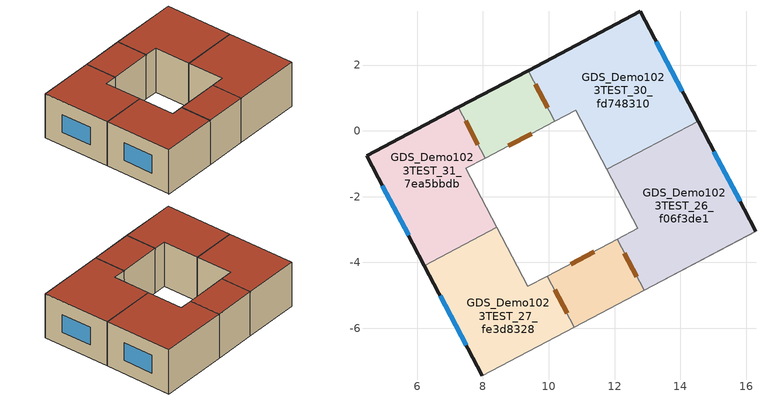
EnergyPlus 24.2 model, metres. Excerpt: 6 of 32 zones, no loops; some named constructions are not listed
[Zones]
GDS_Demo1023TEST_25_aa90156f
 floor to GDS_Demo1023TEST_28_a067835b (Generic Interior Floor): 12.08,-3.3 12.9,-4.84 10.78,-5.96 9.96,-4.42 z2.57
 wall to GDS_Demo1023TEST_27_fe3d8328 (Generic Interior Wall): 9.96,-4.42 10.78,-5.96 z2.57:5.13
 wall to GDS_Demo1023TEST_21_9f0c2c63 (Generic Interior Wall): 10.78,-5.96 12.9,-4.84 z2.57:5.13
 wall to GDS_Demo1023TEST_28_a067835b (Generic Interior Wall): 12.08,-3.3 9.96,-4.42 z2.57:5.13
 wall to GDS_Demo1023TEST_26_f06f3de1 (Generic Interior Wall): 12.9,-4.84 12.08,-3.3 z2.57:5.13
 door inside (Generic Interior Door): 10.18,-4.83 10.56,-5.55 / 11.38,-3.67 10.66,-4.05 / 12.68,-4.43 12.3,-3.71 z2.62:4.72
 roof outside (gds__ABC_roof_baseline_exterior): 9.96,-4.42 10.78,-5.96 12.9,-4.84 12.08,-3.3 z5.13
GDS_Demo1023TEST_26_f06f3de1
 floor to GDS_Demo1023TEST_28_a067835b (Generic Interior Floor): 14.54,0.29 16.3,-3.05 12.9,-4.84 12.08,-3.3 12.71,-2.97 11.77,-1.17 z2.57
 wall outside (gds__ABC_wall_baseline_exterior): 16.3,-3.05 14.54,0.29 z2.57:5.13
 wall to GDS_Demo1023TEST_28_a067835b (Generic Interior Wall): 11.77,-1.17 12.71,-2.97 12.08,-3.3 z2.57:5.13
 wall to GDS_Demo1023TEST_30_fd748310 (Generic Interior Wall): 14.54,0.29 11.77,-1.17 z2.57:5.13
 wall to GDS_Demo1023TEST_22_16b05762 (Generic Interior Wall): 12.9,-4.84 16.3,-3.05 z2.57:5.13
 window (gds__ABC_window_operable_baseline_exterior): 15.82,-2.13 15.02,-0.63 z3.33:4.36
 roof outside (gds__ABC_roof_baseline_exterior): 11.77,-1.17 12.71,-2.97 12.08,-3.3 12.9,-4.84 16.3,-3.05 14.54,0.29 z5.13
GDS_Demo1023TEST_27_fe3d8328
 floor to GDS_Demo1023TEST_28_a067835b (Generic Interior Floor): 9.96,-4.42 10.78,-5.96 7.99,-7.44 6.22,-4.1 8.43,-2.94 9.37,-4.73 z2.57
 wall outside (gds__ABC_wall_baseline_exterior): 6.22,-4.1 7.99,-7.44 z2.57:5.13
 wall to GDS_Demo1023TEST_28_a067835b (Generic Interior Wall): 9.96,-4.42 9.37,-4.73 8.43,-2.94 z2.57:5.13
 wall to GDS_Demo1023TEST_31_7ea5bbdb (Generic Interior Wall): 8.43,-2.94 6.22,-4.1 z2.57:5.13
 wall to GDS_Demo1023TEST_23_4a694518 (Generic Interior Wall): 7.99,-7.44 10.78,-5.96 z2.57:5.13
 window (gds__ABC_window_operable_baseline_exterior): 6.71,-5.01 7.5,-6.52 z3.33:4.36
 roof outside (gds__ABC_roof_baseline_exterior): 6.22,-4.1 7.99,-7.44 10.78,-5.96 9.96,-4.42 9.37,-4.73 8.43,-2.94 z5.13
GDS_Demo1023TEST_29_cff00286
 floor to GDS_Demo1023TEST_32_f8d69c47 (Generic Interior Floor): 9.38,1.83 10.19,0.29 8.07,-0.83 7.26,0.72 z2.57
 wall outside (gds__ABC_wall_baseline_exterior): 9.38,1.83 7.26,0.72 z2.57:5.13
 wall to GDS_Demo1023TEST_31_7ea5bbdb (Generic Interior Wall): 7.26,0.72 8.07,-0.83 z2.57:5.13
 wall to GDS_Demo1023TEST_32_f8d69c47 (Generic Interior Wall): 8.07,-0.83 10.19,0.29 z2.57:5.13
 wall to GDS_Demo1023TEST_30_fd748310 (Generic Interior Wall): 10.19,0.29 9.38,1.83 z2.57:5.13
 door inside (Generic Interior Door): 7.47,0.3 7.85,-0.42 / 8.77,-0.46 9.49,-0.08 / 9.97,0.7 9.59,1.42 z2.62:4.72
 roof outside (gds__ABC_roof_baseline_exterior): 7.26,0.72 8.07,-0.83 10.19,0.29 9.38,1.83 z5.13
GDS_Demo1023TEST_30_fd748310
 floor to GDS_Demo1023TEST_32_f8d69c47 (Generic Interior Floor): 12.78,3.63 14.54,0.29 11.77,-1.17 10.82,0.62 10.19,0.29 9.38,1.83 z2.57
 wall outside (gds__ABC_wall_baseline_exterior): 14.54,0.29 12.78,3.63 9.38,1.83 z2.57:5.13
 wall to GDS_Demo1023TEST_32_f8d69c47 (Generic Interior Wall): 10.19,0.29 10.82,0.62 11.77,-1.17 z2.57:5.13
 window (gds__ABC_window_operable_baseline_exterior): 14.05,1.21 13.26,2.71 z3.33:4.36
 roof outside (gds__ABC_roof_baseline_exterior): 9.38,1.83 10.19,0.29 10.82,0.62 11.77,-1.17 14.54,0.29 12.78,3.63 z5.13
GDS_Demo1023TEST_31_7ea5bbdb
 floor to GDS_Demo1023TEST_32_f8d69c47 (Generic Interior Floor): 7.26,0.72 8.07,-0.83 7.48,-1.14 8.43,-2.94 6.22,-4.1 4.46,-0.76 z2.57
 wall outside (gds__ABC_wall_baseline_exterior): 7.26,0.72 4.46,-0.76 6.22,-4.1 z2.57:5.13
 wall to GDS_Demo1023TEST_32_f8d69c47 (Generic Interior Wall): 8.43,-2.94 7.48,-1.14 8.07,-0.83 z2.57:5.13
 window (gds__ABC_window_operable_baseline_exterior): 4.95,-1.67 5.74,-3.18 z3.33:4.36
 roof outside (gds__ABC_roof_baseline_exterior): 4.46,-0.76 6.22,-4.1 8.43,-2.94 7.48,-1.14 8.07,-0.83 7.26,0.72 z5.13
[Schedule:Day:Interval]
{d33ce4cc-8945-4fa9-90a2-a351f629ffee}; {88158034-e607-4af1-9bcc-7e4cdb81bf90}; {959ef049-9262-47e5-b82f-e05902d6eb1f}; {328264f4-f9c0-4c50-99fc-1f6deca45aa0}; {68163c2f-1fda-4dae-a5cf-b6b043bdff23}; {057959fd-3590-4eec-96a4-e7231fa2987d}; {c32a888b-60d8-4c62-b7e8-40775b1503fc}; {a48d67f5-4220-4c7c-b62e-3a173b67b6d5}; {d4169c96-73b2-4d77-8acb-9eca3cccd050}; {3f67d8a3-67bc-495d-90e4-5dd65725452e}; {d971262d-9cab-40a9-b54b-3f23eacfd5fd}; {e2749e02-0231-400b-af8b-a9f3f1444d10}; {08a00a32-370d-4da8-a342-a3004ad0d02b}; {671398ad-c2bd-4c8d-9784-c5072afcf5e1}; {94f50bad-5189-4360-b4d1-401a5ef4cd4a}; {d9f88efb-7ba7-4b62-85a2-fc08b1fe2f62}; {4723bd55-c531-4dd2-b08b-c570943630d2}; {b0333e62-02a9-4258-9511-07b5b88ad6ec}; {9858a481-f4e1-4160-ae78-f0ac08088e62}; {cfb29a83-48ec-41f8-ac3d-2b9d63219d4f}; {594874c5-c1f3-4899-936c-cb3bff3ef104}; {ffc2a2fd-48dc-414b-9873-9bf15d6ff7bc}; {577f8d2b-0b38-46ec-90ac-a157f2b44a84}; {7a710892-3a66-4427-b1dd-1a75427591e1}; {2425a932-1ec7-4547-aed3-cf7fc9b34fba}; {98b84a9d-90f6-4d84-a032-aa9596ebf1fb}; {b9dae2ff-46ab-46cb-8293-30a8abe7f0ee}; {3e1e6aee-0621-4225-809b-a0fcd0c8b652}; {102531e7-629b-4e4d-abc3-07087a692675}; {f76f7731-ca43-4cc7-90a0-1e42108e7ce0}; {b6966b24-272c-49ef-ba24-c4797a91d863}; {7c55b06b-3a9d-4b8e-8800-f3888f382cfa}; {336625bb-21a7-44e5-a92c-65e52345cfe3}; {cbd24499-26ad-429d-b151-05e0836cecc3}; {f751b786-5bdf-4a18-8c0a-38c08349fe01}; {398e670e-582f-4b93-b835-c42e86d76a15}; {47d5c3c1-e266-4428-92a1-509a4a0b7c17}; {3007ecfd-376e-4775-aace-50c2e71ff87b}; {584f1933-d7c5-45ae-b99e-0ed99c2e5cca}; {ddd40b25-d254-470a-8c19-f24f03cb8c03}; {82626e68-d3a4-464b-8f2e-2f58b0dd0f45}; {d324e258-84f8-4fa8-a1b7-e82fa8386294}; {52c9978c-9734-47ee-ab00-646ff8a29ed7}; {4026ec6a-77f4-4bb3-a1dc-edfd4870a682}; {3ad63698-7508-48a3-bcee-c0d6e9603046}; {9a658f08-fb27-4a1a-9a56-7772bc33360c}; {6299a618-5dcb-4c27-b661-e45c08ee2759}; {d7428e83-e283-488c-924b-429433f0f711}; GDS_Bath_Ventilation_Default; GDS_Bed_Ventilation_Default; GDS_LK_Ventilation_Default: No, 01:00, 0, 02:00, 0, 03:00, 0, 04:00, 0, 05:00, 0, 06:00, 0, 07:00, 0, 08:00, 0, 09:00, 0, 10:00, 0, 11:00, 0, 12:00, 0, 13:00, 0, 14:00, 0, 15:00, 0, 16:00, 0, 17:00, 0, 18:00, 0, 19:00, 0, 20:00, 0, 21:00, 0, 22:00, 0, 23:00, 0, 24:00, 0
{f8951307-86cb-42be-84ea-a60b4affbca8}; {ce3aac6b-6ec2-450b-a4e1-490ebf9a616c}; {ef97c25a-62fd-41ab-86df-80c68dec4914}: No, 01:00, 1, 02:00, 1, 03:00, 1, 04:00, 1, 05:00, 1, 06:00, 1, 07:00, 1, 08:00, 1, 09:00, 1, 10:00, 1, 11:00, 1, 12:00, 1, 13:00, 1, 14:00, 0.75, 15:00, 0.5, 16:00, 0.5, 17:00, 0, 18:00, 0, 19:00, 0, 20:00, 0.25, 21:00, 0.25, 22:00, 0.25, 23:00, 0.75, 24:00, 1
{e82cec8c-ceaf-4457-b546-ec8aa21c9613}; {bda9da4a-26c7-47c2-8c96-08f18165bf8f}; {2dc8a0b2-cfcd-42a7-a97d-a1a684019b21}: No, 01:00, 1, 02:00, 1, 03:00, 1, 04:00, 1, 05:00, 1, 06:00, 1, 07:00, 1, 08:00, 1, 09:00, 0.75, 10:00, 0.25, 11:00, 0.25, 12:00, 0.25, 13:00, 0, 14:00, 0, 15:00, 0, 16:00, 0, 17:00, 0, 18:00, 0.25, 19:00, 0.25, 20:00, 0.25, 21:00, 0.5, 22:00, 0.5, 23:00, 0.5, 24:00, 1
{3228166c-8bd1-42de-85cf-7a731d06a76f}; {30e28a04-6ff7-4267-a575-960635a76335}; GDS_Bed_Occupancy_Default; {9a0f7d9b-916f-43dc-8fa4-0d1450dbc5ae}; {1eb9b480-f806-40a9-9c1f-44a95c14000b}; {49ab7b02-7cdb-4c6b-9d4f-caa20096b37c}: No, 01:00, 1, 02:00, 1, 03:00, 1, 04:00, 1, 05:00, 1, 06:00, 1, 07:00, 1, 08:00, 1, 09:00, 1, 10:00, 0.5, 11:00, 0.5, 12:00, 0.5, 13:00, 0.25, 14:00, 0.25, 15:00, 0.25, 16:00, 0.25, 17:00, 0.25, 18:00, 0.5, 19:00, 0.5, 20:00, 0.5, 21:00, 0.75, 22:00, 0.75, 23:00, 0.75, 24:00, 1
GDS_Bed_Lighting_Default: No, 01:00, 0.1, 02:00, 0.1, 03:00, 0.1, 04:00, 0.1, 05:00, 0.1, 06:00, 0.1, 07:00, 0.1, 08:00, 0.1, 09:00, 0.1, 10:00, 0.05, 11:00, 0.05, 12:00, 0.05, 13:00, 0.025, 14:00, 0.025, 15:00, 0.025, 16:00, 0.025, 17:00, 0.025, 18:00, 0.05, 19:00, 0.05, 20:00, 0.05, 21:00, 0.075, 22:00, 0.075, 23:00, 0.075, 24:00, 0.1
GDS_Bed_Activity_Default; {f472db3b-a09d-4316-b168-0573bf2773da}; GDS_LK_Activity_Default; {adf507b9-31c5-4a16-8c07-e5ee9fca434f}; GDS_Bath_Activity_Default; {e0495828-c6f6-49a8-8296-71cee0447f73}: No, 01:00, 150, 02:00, 150, 03:00, 150, 04:00, 150, 05:00, 150, 06:00, 150, 07:00, 150, 08:00, 150, 09:00, 150, 10:00, 150, 11:00, 150, 12:00, 150, 13:00, 150, 14:00, 150, 15:00, 150, 16:00, 150, 17:00, 150, 18:00, 150, 19:00, 150, 20:00, 150, 21:00, 150, 22:00, 150, 23:00, 150, 24:00, 150
GDS_Bed_Equipment_Default: No, 01:00, 0.3, 02:00, 0.3, 03:00, 0.3, 04:00, 0.3, 05:00, 0.3, 06:00, 0.3, 07:00, 0.3, 08:00, 0.3, 09:00, 0.3, 10:00, 0.15, 11:00, 0.15, 12:00, 0.15, 13:00, 0.075, 14:00, 0.075, 15:00, 0.075, 16:00, 0.075, 17:00, 0.075, 18:00, 0.15, 19:00, 0.15, 20:00, 0.15, 21:00, 0.225, 22:00, 0.225, 23:00, 0.225, 24:00, 0.3
GDS_Bed_Heating_Default; GDS_LK_Heating_Default; GDS_Bath_Heating_Default: No, 01:00, 21, 02:00, 21, 03:00, 21, 04:00, 21, 05:00, 21, 06:00, 21, 07:00, 21, 08:00, 21, 09:00, 21, 10:00, 21, 11:00, 21, 12:00, 21, 13:00, 21, 14:00, 21, 15:00, 21, 16:00, 21, 17:00, 21, 18:00, 21, 19:00, 21, 20:00, 21, 21:00, 21, 22:00, 21, 23:00, 21, 24:00, 21
{8d2e2e32-42b3-4e03-8dbc-794274e4148b}; {6c519db0-5295-47d4-af4e-c201bd758f95}; {9042244a-af56-4a5e-bf1d-a3270f60be8c}: No, 01:00, 23, 02:00, 23, 03:00, 23, 04:00, 23, 05:00, 23, 06:00, 23, 07:00, 23, 08:00, 23, 09:00, 23, 10:00, 23, 11:00, 23, 12:00, 23, 13:00, 23, 14:00, 23, 15:00, 23, 16:00, 23, 17:00, 23, 18:00, 23, 19:00, 23, 20:00, 23, 21:00, 23, 22:00, 23, 23:00, 23, 24:00, 23
GDS_Bed_Cooling_Default; GDS_LK_Cooling_Default; GDS_Bath_Cooling_Default: No, 01:00, 52, 02:00, 52, 03:00, 52, 04:00, 52, 05:00, 52, 06:00, 52, 07:00, 52, 08:00, 52, 09:00, 52, 10:00, 52, 11:00, 52, 12:00, 52, 13:00, 52, 14:00, 52, 15:00, 52, 16:00, 52, 17:00, 52, 18:00, 52, 19:00, 52, 20:00, 52, 21:00, 52, 22:00, 52, 23:00, 52, 24:00, 52
{264d65b8-dfb8-4611-90bf-2c5fd6e60e23}; {3f5fe87b-c362-408c-bdf8-7da3f324539b}; {a6c03b04-f644-4bf6-8422-6d647528b670}: No, 01:00, 50, 02:00, 50, 03:00, 50, 04:00, 50, 05:00, 50, 06:00, 50, 07:00, 50, 08:00, 50, 09:00, 50, 10:00, 50, 11:00, 50, 12:00, 50, 13:00, 50, 14:00, 50, 15:00, 50, 16:00, 50, 17:00, 50, 18:00, 50, 19:00, 50, 20:00, 50, 21:00, 50, 22:00, 50, 23:00, 50, 24:00, 50
{ef7a6020-6c78-4d72-86c4-8cc4acff75d4}; {d842a206-712e-4a67-ac50-ba53a92bad84}; {2b4aaecb-7740-4f0d-9369-e7b61b2be48c}: No, 01:00, 0.15, 02:00, 0.15, 03:00, 0.15, 04:00, 0.15, 05:00, 0.15, 06:00, 0, 07:00, 0, 08:00, 0, 09:00, 0.05, 10:00, 0.05, 11:00, 0.05, 12:00, 0, 13:00, 0, 14:00, 0.2, 15:00, 0.2, 16:00, 0.2, 17:00, 0.2, 18:00, 0.2, 19:00, 0.2, 20:00, 0.2, 21:00, 0.2, 22:00, 0.15, 23:00, 0.15, 24:00, 0.15
{d9b58293-b2d7-49bd-9f90-711e9c46f3eb}; {2d3fa2d3-e411-4c77-af00-694648b3964b}; {093f5743-715a-449a-a15a-67772c82f2b2}: No, 01:00, 0.1, 02:00, 0.1, 03:00, 0.1, 04:00, 0.1, 05:00, 0.1, 06:00, 0, 07:00, 0, 08:00, 0.05, 09:00, 0.05, 10:00, 0.05, 11:00, 0.05, 12:00, 0.15, 13:00, 0.15, 14:00, 0.15, 15:00, 0.05, 16:00, 0.05, 17:00, 0.05, 18:00, 0.15, 19:00, 0.15, 20:00, 0.15, 21:00, 0.15, 22:00, 0.15, 23:00, 0.15, 24:00, 0.15
{4c7d81a8-3eac-41da-bb69-27e6d861fc65}; {ea32d48e-11d8-4044-9cd1-ffec5df474bd}; GDS_LK_Occupancy_Default; {7b75b93f-5126-4f11-8543-e59f9ca655d0}; {4321ea3c-a17f-4f2b-83cb-c8a8cce780ee}; {b94bc5af-7cfd-41f0-a4cd-2740bde6e1ee}: No, 01:00, 0.1, 02:00, 0.1, 03:00, 0.1, 04:00, 0.1, 05:00, 0.1, 06:00, 0, 07:00, 0, 08:00, 0.15, 09:00, 0.15, 10:00, 0.15, 11:00, 0.15, 12:00, 0.2, 13:00, 0.2, 14:00, 0.2, 15:00, 0.2, 16:00, 0.2, 17:00, 0.2, 18:00, 0.3, 19:00, 0.3, 20:00, 0.3, 21:00, 0.3, 22:00, 0.25, 23:00, 0.25, 24:00, 0.25
GDS_LK_Lighting_Default: No, 01:00, 0.01, 02:00, 0.01, 03:00, 0.01, 04:00, 0.01, 05:00, 0.01, 06:00, 0, 07:00, 0, 08:00, 0.015, 09:00, 0.015, 10:00, 0.015, 11:00, 0.015, 12:00, 0.02, 13:00, 0.02, 14:00, 0.02, 15:00, 0.02, 16:00, 0.02, 17:00, 0.02, 18:00, 0.03, 19:00, 0.03, 20:00, 0.03, 21:00, 0.03, 22:00, 0.025, 23:00, 0.025, 24:00, 0.025
GDS_LK_Equipment_Default: No, 01:00, 0.03, 02:00, 0.03, 03:00, 0.03, 04:00, 0.03, 05:00, 0.03, 06:00, 0, 07:00, 0, 08:00, 0.045, 09:00, 0.045, 10:00, 0.045, 11:00, 0.045, 12:00, 0.06, 13:00, 0.06, 14:00, 0.06, 15:00, 0.06, 16:00, 0.06, 17:00, 0.06, 18:00, 0.09, 19:00, 0.09, 20:00, 0.09, 21:00, 0.09, 22:00, 0.075, 23:00, 0.075, 24:00, 0.075
{08917ce2-f18d-4b75-a763-9770ec12c010}; {645f2a05-fa54-43da-8a81-1b0633172c36}; GDS_Bath_Occupancy_Default; {8b3df20d-7691-4b97-b9a7-dcb6ca22c730}; {3c7d9358-50f3-48c3-ac81-4d1a6e21dc6c}; {aae1e59f-7d04-451f-b43f-9de978731f9a}: No, 01:00, 0, 02:00, 0, 03:00, 0, 04:00, 0, 05:00, 0, 06:00, 0, 07:00, 0, 08:00, 0.05, 09:00, 0.03, 10:00, 0.06, 11:00, 0.05, 12:00, 0.04, 13:00, 0.05, 14:00, 0.05, 15:00, 0.03, 16:00, 0.04, 17:00, 0.04, 18:00, 0.05, 19:00, 0.05, 20:00, 0.05, 21:00, 0.05, 22:00, 0.03, 23:00, 0.02, 24:00, 0.02
GDS_Bath_Lighting_Default: No, 01:00, 0, 02:00, 0, 03:00, 0, 04:00, 0, 05:00, 0, 06:00, 0, 07:00, 0, 08:00, 0.005, 09:00, 0.003, 10:00, 0.006, 11:00, 0.005, 12:00, 0.004, 13:00, 0.005, 14:00, 0.005, 15:00, 0.003, 16:00, 0.004, 17:00, 0.004, 18:00, 0.005, 19:00, 0.005, 20:00, 0.005, 21:00, 0.005, 22:00, 0.003, 23:00, 0.002, 24:00, 0.002
{2a68758f-29c4-40ee-9437-b694b7f54e5e}; {3d9fceda-01a6-41e3-a873-d49221b104ad}; {9f22cefb-6b7c-43f4-9634-a1be8e5580f0}: No, 01:00, 0, 02:00, 0, 03:00, 0, 04:00, 0, 05:00, 0, 06:00, 0, 07:00, 0.01, 08:00, 0.05, 09:00, 0.06, 10:00, 0.05, 11:00, 0.07, 12:00, 0.07, 13:00, 0.09, 14:00, 0.06, 15:00, 0.04, 16:00, 0.06, 17:00, 0.03, 18:00, 0.03, 19:00, 0.03, 20:00, 0.02, 21:00, 0.01, 22:00, 0.02, 23:00, 0.01, 24:00, 0.01
{7aab82e4-3bf5-4031-8ea3-3d89033023bc}; {6e1d9eb2-6295-4146-9c1a-090a5cf4f914}; {cc04bb7a-89a8-407c-9642-498103ae05f2}: No, 01:00, 0.01, 02:00, 0, 03:00, 0, 04:00, 0, 05:00, 0, 06:00, 0, 07:00, 0.01, 08:00, 0.01, 09:00, 0.04, 10:00, 0.06, 11:00, 0.06, 12:00, 0.03, 13:00, 0.03, 14:00, 0.05, 15:00, 0.04, 16:00, 0.01, 17:00, 0.04, 18:00, 0.03, 19:00, 0.01, 20:00, 0.04, 21:00, 0.03, 22:00, 0.03, 23:00, 0, 24:00, 0.01
{7120b117-97e1-4f6e-88d5-8f64ae461c8e}; {48b3ca7b-6076-40a5-a3bb-e8fec6026dd4}; {201f7e95-11dc-483a-9567-521a030a1d2f}: No, 01:00, 0.02, 02:00, 0.02, 03:00, 0.01, 04:00, 0, 05:00, 0, 06:00, 0, 07:00, 0, 08:00, 0.06, 09:00, 0.06, 10:00, 0.1, 11:00, 0.05, 12:00, 0.04, 13:00, 0.06, 14:00, 0.05, 15:00, 0.04, 16:00, 0.07, 17:00, 0.08, 18:00, 0.07, 19:00, 0.09, 20:00, 0.08, 21:00, 0.1, 22:00, 0.06, 23:00, 0.04, 24:00, 0.02
{b857030a-b7f5-4d95-b62c-21b689e4e635}; {11290a13-5282-4e43-918f-e538f7378170}; {c7c4c58d-8f80-4d17-b123-881f53b89657}: No, 01:00, 0.01, 02:00, 0, 03:00, 0.02, 04:00, 0.01, 05:00, 0.01, 06:00, 0, 07:00, 0, 08:00, 0, 09:00, 0, 10:00, 0.01, 11:00, 0.01, 12:00, 0.05, 13:00, 0.09, 14:00, 0.1, 15:00, 0.08, 16:00, 0.06, 17:00, 0.09, 18:00, 0.09, 19:00, 0.08, 20:00, 0.05, 21:00, 0.04, 22:00, 0.04, 23:00, 0.03, 24:00, 0.01
GDS_Bath_Equipment_Default: No, 01:00, 0, 02:00, 0, 03:00, 0, 04:00, 0, 05:00, 0, 06:00, 0, 07:00, 0, 08:00, 0.015, 09:00, 0.009, 10:00, 0.018, 11:00, 0.015, 12:00, 0.012, 13:00, 0.015, 14:00, 0.015, 15:00, 0.009, 16:00, 0.012, 17:00, 0.012, 18:00, 0.015, 19:00, 0.015, 20:00, 0.015, 21:00, 0.015, 22:00, 0.009, 23:00, 0.006, 24:00, 0.006
GDS_Bath_Infiltration_Default; {09a4de85-1c2d-4c88-9a82-86f4e9413058}; {ba3dc28f-a47e-4682-a018-c5e9e4896837}: No, 01:00, 0, 02:00, 0, 03:00, 0, 04:00, 0, 05:00, 0, 06:00, 0, 07:00, 0, 08:00, 0.03, 09:00, 0.018, 10:00, 0.037, 11:00, 0.03, 12:00, 0.024, 13:00, 0.03, 14:00, 0.03, 15:00, 0.018, 16:00, 0.024, 17:00, 0.024, 18:00, 0.03, 19:00, 0.03, 20:00, 0.03, 21:00, 0.03, 22:00, 0.018, 23:00, 0.012, 24:00, 0.012
GDS_Bed_Infiltration_Default; {09787bbb-5301-407d-9f2e-28759a371682}; {fe16e411-8ccf-41f4-ab9a-5fa161b61af7}: No, 01:00, 0.61, 02:00, 0.61, 03:00, 0.61, 04:00, 0.61, 05:00, 0.61, 06:00, 0.61, 07:00, 0.61, 08:00, 0.61, 09:00, 0.61, 10:00, 0.305, 11:00, 0.305, 12:00, 0.305, 13:00, 0.152, 14:00, 0.152, 15:00, 0.152, 16:00, 0.152, 17:00, 0.152, 18:00, 0.305, 19:00, 0.305, 20:00, 0.305, 21:00, 0.458, 22:00, 0.458, 23:00, 0.458, 24:00, 0.61
GDS_LK_Infiltration_Default; {6d2c18fd-efec-4d88-92f0-8791f41c7872}; {a295f558-b1af-425b-9ed8-919c6e2994f3}: No, 01:00, 0.061, 02:00, 0.061, 03:00, 0.061, 04:00, 0.061, 05:00, 0.061, 06:00, 0, 07:00, 0, 08:00, 0.091, 09:00, 0.091, 10:00, 0.091, 11:00, 0.091, 12:00, 0.122, 13:00, 0.122, 14:00, 0.122, 15:00, 0.122, 16:00, 0.122, 17:00, 0.122, 18:00, 0.183, 19:00, 0.183, 20:00, 0.183, 21:00, 0.183, 22:00, 0.152, 23:00, 0.152, 24:00, 0.152
{13cadca3-405e-466f-8c44-a61f2ae4d61b}; {4f943907-521b-4805-a260-d6f4950fa3e8}; {51532dc0-7859-44ed-b3c0-db6811b64667}; {5f89c41b-cedc-42bf-9971-de5ff358ee0f}; {600bff06-4d17-43cc-85b4-6fa34cdf4a1d}; {6375e515-edb0-48f0-94b8-7e009901ae32}; {64adb71e-4622-40bd-b109-a5a33d931c62}; {6c0bd4c6-b2db-44ec-8730-1567f6a14fc4}; {6fd7e2cf-81b3-4536-af98-26d4373b7c02}; {860898ba-2089-453c-8ba1-6ec91bdfa210}; {8a6a2e76-6efc-417e-8d7e-5105bc0a2436}; {8ef78372-5ed2-46d9-b149-535256bb9f99}; {aa236e1f-f647-44c4-88aa-fc859fafd61f}; {aa9b1259-12d1-413d-8411-2fe0eebe2105}; {d66b5eec-2a4b-4e08-8eb8-55c630c50de8}; {d8164e46-01aa-440e-bcb0-bb502870c1ed}; {eb96abfc-4edf-4de7-9a9c-31c6335c2212}; {f0353c29-5106-46ff-8051-ee9b5cd58b25}: No, 01:00, 0.05, 02:00, 0.05, 03:00, 0.05, 04:00, 0.05, 05:00, 0.05, 06:00, 0.05, 07:00, 0.05, 08:00, 0.05, 09:00, 0.05, 10:00, 0.05, 11:00, 0.05, 12:00, 0.05, 13:00, 0.05, 14:00, 0.05, 15:00, 0.05, 16:00, 0.05, 17:00, 0.05, 18:00, 0.05, 19:00, 0.05, 20:00, 0.05, 21:00, 0.05, 22:00, 0.05, 23:00, 0.05, 24:00, 0.05
{239510a3-3559-4e8b-8ccc-d7ed8d88bd38}: No, 01:00, 0, 02:00, 0, 03:00, 0, 04:00, 0, 05:00, 0, 06:00, 0, 07:00, 0, 08:00, 0, 09:00, 0, 10:00, 0, 11:00, 0, 12:00, 0.02, 13:00, 0.04, 14:00, 0.07, 15:00, 0.05, 16:00, 0.05, 17:00, 0.07, 18:00, 0.05, 19:00, 0.05, 20:00, 0.03, 21:00, 0.02, 22:00, 0.03, 23:00, 0, 24:00, 0
{37c11094-4a80-4537-9e90-33e212249d60}: No, 01:00, 0, 02:00, 0, 03:00, 0, 04:00, 0, 05:00, 0, 06:00, 0, 07:00, 0, 08:00, 0, 09:00, 0, 10:00, 0, 11:00, 0, 12:00, 0.004, 13:00, 0.009, 14:00, 0.015, 15:00, 0.011, 16:00, 0.011, 17:00, 0.015, 18:00, 0.011, 19:00, 0.011, 20:00, 0.007, 21:00, 0.004, 22:00, 0.007, 23:00, 0, 24:00, 0
{5701dbe8-00cf-4b33-8fe8-78a50c673852}: No, 01:00, 0.033, 02:00, 0.033, 03:00, 0.033, 04:00, 0.033, 05:00, 0.033, 06:00, 0.011, 07:00, 0.011, 08:00, 0.011, 09:00, 0.022, 10:00, 0.022, 11:00, 0.022, 12:00, 0.066, 13:00, 0.066, 14:00, 0.077, 15:00, 0.077, 16:00, 0.077, 17:00, 0.077, 18:00, 0.077, 19:00, 0.077, 20:00, 0.077, 21:00, 0.077, 22:00, 0.066, 23:00, 0.066, 24:00, 0.066
{65e58086-4213-4078-a825-a9f6ff8a11ff}: No, 01:00, 0.61, 02:00, 0.61, 03:00, 0.61, 04:00, 0.61, 05:00, 0.61, 06:00, 0.61, 07:00, 0.61, 08:00, 0.61, 09:00, 0.61, 10:00, 0.61, 11:00, 0.61, 12:00, 0.61, 13:00, 0.61, 14:00, 0.305, 15:00, 0.305, 16:00, 0.305, 17:00, 0.152, 18:00, 0.152, 19:00, 0.152, 20:00, 0.305, 21:00, 0.305, 22:00, 0.305, 23:00, 0.305, 24:00, 0.61
{792875f3-2c26-4614-a853-d885938a0427}: No, 01:00, 0.15, 02:00, 0.15, 03:00, 0.15, 04:00, 0.15, 05:00, 0.15, 06:00, 0.05, 07:00, 0.05, 08:00, 0.05, 09:00, 0.1, 10:00, 0.1, 11:00, 0.1, 12:00, 0.3, 13:00, 0.3, 14:00, 0.35, 15:00, 0.35, 16:00, 0.35, 17:00, 0.35, 18:00, 0.35, 19:00, 0.35, 20:00, 0.35, 21:00, 0.35, 22:00, 0.3, 23:00, 0.3, 24:00, 0.3
{83f348f9-4af1-4354-84c8-b1b6dcf23a66}: No, 01:00, 0, 02:00, 0, 03:00, 0, 04:00, 0, 05:00, 0, 06:00, 0, 07:00, 0, 08:00, 0, 09:00, 0, 10:00, 0, 11:00, 0, 12:00, 0.012, 13:00, 0.024, 14:00, 0.043, 15:00, 0.03, 16:00, 0.03, 17:00, 0.043, 18:00, 0.03, 19:00, 0.03, 20:00, 0.018, 21:00, 0.012, 22:00, 0.018, 23:00, 0, 24:00, 0
{a56adcd9-8054-4cf5-8da5-f0bc048b8c92}: No, 01:00, 0, 02:00, 0, 03:00, 0, 04:00, 0, 05:00, 0, 06:00, 0, 07:00, 0, 08:00, 0.011, 09:00, 0.007, 10:00, 0.013, 11:00, 0.011, 12:00, 0.009, 13:00, 0.011, 14:00, 0.011, 15:00, 0.007, 16:00, 0.009, 17:00, 0.009, 18:00, 0.011, 19:00, 0.011, 20:00, 0.011, 21:00, 0.011, 22:00, 0.007, 23:00, 0.004, 24:00, 0.004
{a5c49265-63cb-40a0-a292-db138a0a0c2c}: No, 01:00, 1, 02:00, 1, 03:00, 1, 04:00, 1, 05:00, 1, 06:00, 1, 07:00, 1, 08:00, 1, 09:00, 1, 10:00, 1, 11:00, 1, 12:00, 1, 13:00, 1, 14:00, 0.5, 15:00, 0.5, 16:00, 0.5, 17:00, 0.25, 18:00, 0.25, 19:00, 0.25, 20:00, 0.5, 21:00, 0.5, 22:00, 0.5, 23:00, 0.5, 24:00, 1
{a653a9a7-48d6-45ad-aa7e-45849682db82}: No, 01:00, 0.22, 02:00, 0.22, 03:00, 0.22, 04:00, 0.22, 05:00, 0.22, 06:00, 0.22, 07:00, 0.22, 08:00, 0.22, 09:00, 0.22, 10:00, 0.22, 11:00, 0.22, 12:00, 0.22, 13:00, 0.22, 14:00, 0.11, 15:00, 0.11, 16:00, 0.11, 17:00, 0.055, 18:00, 0.055, 19:00, 0.055, 20:00, 0.11, 21:00, 0.11, 22:00, 0.11, 23:00, 0.11, 24:00, 0.22
{bbbbed4c-1dcb-4e7e-be41-8efb1c319e99}: No, 01:00, 0.022, 02:00, 0.022, 03:00, 0.022, 04:00, 0.022, 05:00, 0.022, 06:00, 0, 07:00, 0, 08:00, 0.033, 09:00, 0.033, 10:00, 0.033, 11:00, 0.033, 12:00, 0.044, 13:00, 0.044, 14:00, 0.044, 15:00, 0.044, 16:00, 0.044, 17:00, 0.044, 18:00, 0.066, 19:00, 0.066, 20:00, 0.066, 21:00, 0.066, 22:00, 0.055, 23:00, 0.055, 24:00, 0.055
{c786b3fb-f9f2-412d-814e-60d2fe57cc21}: No, 01:00, 0.22, 02:00, 0.22, 03:00, 0.22, 04:00, 0.22, 05:00, 0.22, 06:00, 0.22, 07:00, 0.22, 08:00, 0.22, 09:00, 0.22, 10:00, 0.11, 11:00, 0.11, 12:00, 0.11, 13:00, 0.055, 14:00, 0.055, 15:00, 0.055, 16:00, 0.055, 17:00, 0.055, 18:00, 0.11, 19:00, 0.11, 20:00, 0.11, 21:00, 0.165, 22:00, 0.165, 23:00, 0.165, 24:00, 0.22
{d1ba6c02-ab95-41b5-91e3-c25edab9c1f9}: No, 01:00, 0.091, 02:00, 0.091, 03:00, 0.091, 04:00, 0.091, 05:00, 0.091, 06:00, 0.03, 07:00, 0.03, 08:00, 0.03, 09:00, 0.061, 10:00, 0.061, 11:00, 0.061, 12:00, 0.183, 13:00, 0.183, 14:00, 0.213, 15:00, 0.213, 16:00, 0.213, 17:00, 0.213, 18:00, 0.213, 19:00, 0.213, 20:00, 0.213, 21:00, 0.213, 22:00, 0.183, 23:00, 0.183, 24:00, 0.183
[Schedule:Week:Daily]
GDS_Bed_Equipment Week Rule - Dec17-Dec23: GDS_Bed_Equipment_Default, {9a0f7d9b-916f-43dc-8fa4-0d1450dbc5ae}, {9a0f7d9b-916f-43dc-8fa4-0d1450dbc5ae}, {4723bd55-c531-4dd2-b08b-c570943630d2}, {4723bd55-c531-4dd2-b08b-c570943630d2}, {4723bd55-c531-4dd2-b08b-c570943630d2}, {b0333e62-02a9-4258-9511-07b5b88ad6ec}, GDS_Bed_Equipment_Default, GDS_Bed_Equipment_Default, GDS_Bed_Equipment_Default, GDS_Bed_Equipment_Default, GDS_Bed_Equipment_Default
GDS_Bed_Equipment Week Rule - Dec24-Dec31: {b0333e62-02a9-4258-9511-07b5b88ad6ec}, {4723bd55-c531-4dd2-b08b-c570943630d2}, {4723bd55-c531-4dd2-b08b-c570943630d2}, {4723bd55-c531-4dd2-b08b-c570943630d2}, {4723bd55-c531-4dd2-b08b-c570943630d2}, {4723bd55-c531-4dd2-b08b-c570943630d2}, {b0333e62-02a9-4258-9511-07b5b88ad6ec}, GDS_Bed_Equipment_Default, GDS_Bed_Equipment_Default, GDS_Bed_Equipment_Default, GDS_Bed_Equipment_Default, GDS_Bed_Equipment_Default
GDS_Bed_Heating Week Rule - Jan1-Dec31: GDS_Bed_Heating_Default, {8d2e2e32-42b3-4e03-8dbc-794274e4148b}, {8d2e2e32-42b3-4e03-8dbc-794274e4148b}, {8d2e2e32-42b3-4e03-8dbc-794274e4148b}, {8d2e2e32-42b3-4e03-8dbc-794274e4148b}, {8d2e2e32-42b3-4e03-8dbc-794274e4148b}, GDS_Bed_Heating_Default, GDS_Bed_Heating_Default, GDS_Bed_Heating_Default, GDS_Bed_Heating_Default, GDS_Bed_Heating_Default, GDS_Bed_Heating_Default
GDS_Bed_Cooling Week Rule - Jan1-Dec31: GDS_Bed_Cooling_Default, {264d65b8-dfb8-4611-90bf-2c5fd6e60e23}, {264d65b8-dfb8-4611-90bf-2c5fd6e60e23}, {264d65b8-dfb8-4611-90bf-2c5fd6e60e23}, {264d65b8-dfb8-4611-90bf-2c5fd6e60e23}, {264d65b8-dfb8-4611-90bf-2c5fd6e60e23}, GDS_Bed_Cooling_Default, GDS_Bed_Cooling_Default, GDS_Bed_Cooling_Default, GDS_Bed_Cooling_Default, GDS_Bed_Cooling_Default, GDS_Bed_Cooling_Default
GDS_LK_Heating Week Rule - Jan1-Dec31: GDS_LK_Heating_Default, {6c519db0-5295-47d4-af4e-c201bd758f95}, {6c519db0-5295-47d4-af4e-c201bd758f95}, {6c519db0-5295-47d4-af4e-c201bd758f95}, {6c519db0-5295-47d4-af4e-c201bd758f95}, {6c519db0-5295-47d4-af4e-c201bd758f95}, GDS_LK_Heating_Default, GDS_LK_Heating_Default, GDS_LK_Heating_Default, GDS_LK_Heating_Default, GDS_LK_Heating_Default, GDS_LK_Heating_Default
GDS_LK_Cooling Week Rule - Jan1-Dec31: GDS_LK_Cooling_Default, {3f5fe87b-c362-408c-bdf8-7da3f324539b}, {3f5fe87b-c362-408c-bdf8-7da3f324539b}, {3f5fe87b-c362-408c-bdf8-7da3f324539b}, {3f5fe87b-c362-408c-bdf8-7da3f324539b}, {3f5fe87b-c362-408c-bdf8-7da3f324539b}, GDS_LK_Cooling_Default, GDS_LK_Cooling_Default, GDS_LK_Cooling_Default, GDS_LK_Cooling_Default, GDS_LK_Cooling_Default, GDS_LK_Cooling_Default
GDS_Bath_Heating Week Rule - Jan1-Dec31: GDS_Bath_Heating_Default, {9042244a-af56-4a5e-bf1d-a3270f60be8c}, {9042244a-af56-4a5e-bf1d-a3270f60be8c}, {9042244a-af56-4a5e-bf1d-a3270f60be8c}, {9042244a-af56-4a5e-bf1d-a3270f60be8c}, {9042244a-af56-4a5e-bf1d-a3270f60be8c}, GDS_Bath_Heating_Default, GDS_Bath_Heating_Default, GDS_Bath_Heating_Default, GDS_Bath_Heating_Default, GDS_Bath_Heating_Default, GDS_Bath_Heating_Default
GDS_Bath_Cooling Week Rule - Jan1-Dec31: GDS_Bath_Cooling_Default, {a6c03b04-f644-4bf6-8422-6d647528b670}, {a6c03b04-f644-4bf6-8422-6d647528b670}, {a6c03b04-f644-4bf6-8422-6d647528b670}, {a6c03b04-f644-4bf6-8422-6d647528b670}, {a6c03b04-f644-4bf6-8422-6d647528b670}, GDS_Bath_Cooling_Default, GDS_Bath_Cooling_Default, GDS_Bath_Cooling_Default, GDS_Bath_Cooling_Default, GDS_Bath_Cooling_Default, GDS_Bath_Cooling_Default
GDS_Bath_Infiltration Week Rule - Mar26-Apr1: {239510a3-3559-4e8b-8ccc-d7ed8d88bd38}, {3c7d9358-50f3-48c3-ac81-4d1a6e21dc6c}, {3c7d9358-50f3-48c3-ac81-4d1a6e21dc6c}, {3c7d9358-50f3-48c3-ac81-4d1a6e21dc6c}, {3c7d9358-50f3-48c3-ac81-4d1a6e21dc6c}, {3c7d9358-50f3-48c3-ac81-4d1a6e21dc6c}, {83f348f9-4af1-4354-84c8-b1b6dcf23a66}, GDS_Bath_Infiltration_Default, GDS_Bath_Infiltration_Default, GDS_Bath_Infiltration_Default, GDS_Bath_Infiltration_Default, GDS_Bath_Infiltration_Default
GDS_Bath_Infiltration Week Rule - Apr2-May6: {83f348f9-4af1-4354-84c8-b1b6dcf23a66}, {ba3dc28f-a47e-4682-a018-c5e9e4896837}, {ba3dc28f-a47e-4682-a018-c5e9e4896837}, {ba3dc28f-a47e-4682-a018-c5e9e4896837}, {ba3dc28f-a47e-4682-a018-c5e9e4896837}, {ba3dc28f-a47e-4682-a018-c5e9e4896837}, {83f348f9-4af1-4354-84c8-b1b6dcf23a66}, GDS_Bath_Infiltration_Default, GDS_Bath_Infiltration_Default, GDS_Bath_Infiltration_Default, GDS_Bath_Infiltration_Default, GDS_Bath_Infiltration_Default
GDS_Bath_Infiltration Week Rule - May7-May13: {83f348f9-4af1-4354-84c8-b1b6dcf23a66}, {ba3dc28f-a47e-4682-a018-c5e9e4896837}, {ba3dc28f-a47e-4682-a018-c5e9e4896837}, {ba3dc28f-a47e-4682-a018-c5e9e4896837}, {600bff06-4d17-43cc-85b4-6fa34cdf4a1d}, {600bff06-4d17-43cc-85b4-6fa34cdf4a1d}, {6375e515-edb0-48f0-94b8-7e009901ae32}, GDS_Bath_Infiltration_Default, GDS_Bath_Infiltration_Default, GDS_Bath_Infiltration_Default, GDS_Bath_Infiltration_Default, GDS_Bath_Infiltration_Default
GDS_Bath_Infiltration Week Rule - May14-Aug19: {6375e515-edb0-48f0-94b8-7e009901ae32}, {600bff06-4d17-43cc-85b4-6fa34cdf4a1d}, {600bff06-4d17-43cc-85b4-6fa34cdf4a1d}, {600bff06-4d17-43cc-85b4-6fa34cdf4a1d}, {600bff06-4d17-43cc-85b4-6fa34cdf4a1d}, {600bff06-4d17-43cc-85b4-6fa34cdf4a1d}, {6375e515-edb0-48f0-94b8-7e009901ae32}, GDS_Bath_Infiltration_Default, GDS_Bath_Infiltration_Default, GDS_Bath_Infiltration_Default, GDS_Bath_Infiltration_Default, GDS_Bath_Infiltration_Default
GDS_Bath_Infiltration Week Rule - Aug20-Aug26: {6375e515-edb0-48f0-94b8-7e009901ae32}, {a56adcd9-8054-4cf5-8da5-f0bc048b8c92}, {a56adcd9-8054-4cf5-8da5-f0bc048b8c92}, {a56adcd9-8054-4cf5-8da5-f0bc048b8c92}, {a56adcd9-8054-4cf5-8da5-f0bc048b8c92}, {a56adcd9-8054-4cf5-8da5-f0bc048b8c92}, {37c11094-4a80-4537-9e90-33e212249d60}, GDS_Bath_Infiltration_Default, GDS_Bath_Infiltration_Default, GDS_Bath_Infiltration_Default, GDS_Bath_Infiltration_Default, GDS_Bath_Infiltration_Default
GDS_Bath_Infiltration Week Rule - Aug27-Sep30: {37c11094-4a80-4537-9e90-33e212249d60}, {a56adcd9-8054-4cf5-8da5-f0bc048b8c92}, {a56adcd9-8054-4cf5-8da5-f0bc048b8c92}, {a56adcd9-8054-4cf5-8da5-f0bc048b8c92}, {a56adcd9-8054-4cf5-8da5-f0bc048b8c92}, {a56adcd9-8054-4cf5-8da5-f0bc048b8c92}, {37c11094-4a80-4537-9e90-33e212249d60}, GDS_Bath_Infiltration_Default, GDS_Bath_Infiltration_Default, GDS_Bath_Infiltration_Default, GDS_Bath_Infiltration_Default, GDS_Bath_Infiltration_Default
GDS_Bath_Infiltration Week Rule - Oct1-Dec9: GDS_Bath_Infiltration_Default, {09a4de85-1c2d-4c88-9a82-86f4e9413058}, {09a4de85-1c2d-4c88-9a82-86f4e9413058}, {09a4de85-1c2d-4c88-9a82-86f4e9413058}, {09a4de85-1c2d-4c88-9a82-86f4e9413058}, {09a4de85-1c2d-4c88-9a82-86f4e9413058}, GDS_Bath_Infiltration_Default, GDS_Bath_Infiltration_Default, GDS_Bath_Infiltration_Default, GDS_Bath_Infiltration_Default, GDS_Bath_Infiltration_Default, GDS_Bath_Infiltration_Default
GDS_Bath_Infiltration Week Rule - Dec10-Dec16: GDS_Bath_Infiltration_Default, {09a4de85-1c2d-4c88-9a82-86f4e9413058}, {09a4de85-1c2d-4c88-9a82-86f4e9413058}, {09a4de85-1c2d-4c88-9a82-86f4e9413058}, {09a4de85-1c2d-4c88-9a82-86f4e9413058}, {d8164e46-01aa-440e-bcb0-bb502870c1ed}, {4f943907-521b-4805-a260-d6f4950fa3e8}, GDS_Bath_Infiltration_Default, GDS_Bath_Infiltration_Default, GDS_Bath_Infiltration_Default, GDS_Bath_Infiltration_Default, GDS_Bath_Infiltration_Default
GDS_Bath_Infiltration Week Rule - Dec17-Dec31: {4f943907-521b-4805-a260-d6f4950fa3e8}, {d8164e46-01aa-440e-bcb0-bb502870c1ed}, {d8164e46-01aa-440e-bcb0-bb502870c1ed}, {d8164e46-01aa-440e-bcb0-bb502870c1ed}, {d8164e46-01aa-440e-bcb0-bb502870c1ed}, {d8164e46-01aa-440e-bcb0-bb502870c1ed}, {4f943907-521b-4805-a260-d6f4950fa3e8}, GDS_Bath_Infiltration_Default, GDS_Bath_Infiltration_Default, GDS_Bath_Infiltration_Default, GDS_Bath_Infiltration_Default, GDS_Bath_Infiltration_Default
GDS_Bath_Ventilation Week Rule - Jan1-Dec31: GDS_Bath_Ventilation_Default, {aae1e59f-7d04-451f-b43f-9de978731f9a}, {aae1e59f-7d04-451f-b43f-9de978731f9a}, {aae1e59f-7d04-451f-b43f-9de978731f9a}, {aae1e59f-7d04-451f-b43f-9de978731f9a}, {aae1e59f-7d04-451f-b43f-9de978731f9a}, GDS_Bath_Ventilation_Default, GDS_Bath_Ventilation_Default, GDS_Bath_Ventilation_Default, GDS_Bath_Ventilation_Default, GDS_Bath_Ventilation_Default, GDS_Bath_Ventilation_Default
GDS_Bed_Infiltration Week Rule - Jan1-Jan14: {860898ba-2089-453c-8ba1-6ec91bdfa210}, {6c0bd4c6-b2db-44ec-8730-1567f6a14fc4}, {6c0bd4c6-b2db-44ec-8730-1567f6a14fc4}, {6c0bd4c6-b2db-44ec-8730-1567f6a14fc4}, {6c0bd4c6-b2db-44ec-8730-1567f6a14fc4}, {6c0bd4c6-b2db-44ec-8730-1567f6a14fc4}, {860898ba-2089-453c-8ba1-6ec91bdfa210}, GDS_Bed_Infiltration_Default, GDS_Bed_Infiltration_Default, GDS_Bed_Infiltration_Default, GDS_Bed_Infiltration_Default, GDS_Bed_Infiltration_Default
GDS_Bed_Infiltration Week Rule - Jan15-Mar25: {a5c49265-63cb-40a0-a292-db138a0a0c2c}, {1eb9b480-f806-40a9-9c1f-44a95c14000b}, {1eb9b480-f806-40a9-9c1f-44a95c14000b}, {1eb9b480-f806-40a9-9c1f-44a95c14000b}, {1eb9b480-f806-40a9-9c1f-44a95c14000b}, {1eb9b480-f806-40a9-9c1f-44a95c14000b}, {a5c49265-63cb-40a0-a292-db138a0a0c2c}, GDS_Bed_Infiltration_Default, GDS_Bed_Infiltration_Default, GDS_Bed_Infiltration_Default, GDS_Bed_Infiltration_Default, GDS_Bed_Infiltration_Default
GDS_Bed_Infiltration Week Rule - Mar26-Apr1: {a5c49265-63cb-40a0-a292-db138a0a0c2c}, {1eb9b480-f806-40a9-9c1f-44a95c14000b}, {1eb9b480-f806-40a9-9c1f-44a95c14000b}, {1eb9b480-f806-40a9-9c1f-44a95c14000b}, {1eb9b480-f806-40a9-9c1f-44a95c14000b}, {1eb9b480-f806-40a9-9c1f-44a95c14000b}, {65e58086-4213-4078-a825-a9f6ff8a11ff}, GDS_Bed_Infiltration_Default, GDS_Bed_Infiltration_Default, GDS_Bed_Infiltration_Default, GDS_Bed_Infiltration_Default, GDS_Bed_Infiltration_Default
GDS_Bed_Infiltration Week Rule - Apr2-May6: {65e58086-4213-4078-a825-a9f6ff8a11ff}, {09787bbb-5301-407d-9f2e-28759a371682}, {09787bbb-5301-407d-9f2e-28759a371682}, {09787bbb-5301-407d-9f2e-28759a371682}, {09787bbb-5301-407d-9f2e-28759a371682}, {09787bbb-5301-407d-9f2e-28759a371682}, {65e58086-4213-4078-a825-a9f6ff8a11ff}, GDS_Bed_Infiltration_Default, GDS_Bed_Infiltration_Default, GDS_Bed_Infiltration_Default, GDS_Bed_Infiltration_Default, GDS_Bed_Infiltration_Default
GDS_Bed_Infiltration Week Rule - May7-May13: {65e58086-4213-4078-a825-a9f6ff8a11ff}, {09787bbb-5301-407d-9f2e-28759a371682}, {09787bbb-5301-407d-9f2e-28759a371682}, {09787bbb-5301-407d-9f2e-28759a371682}, {51532dc0-7859-44ed-b3c0-db6811b64667}, {51532dc0-7859-44ed-b3c0-db6811b64667}, {8ef78372-5ed2-46d9-b149-535256bb9f99}, GDS_Bed_Infiltration_Default, GDS_Bed_Infiltration_Default, GDS_Bed_Infiltration_Default, GDS_Bed_Infiltration_Default, GDS_Bed_Infiltration_Default
GDS_Bed_Infiltration Week Rule - May14-Aug19: {8ef78372-5ed2-46d9-b149-535256bb9f99}, {51532dc0-7859-44ed-b3c0-db6811b64667}, {51532dc0-7859-44ed-b3c0-db6811b64667}, {51532dc0-7859-44ed-b3c0-db6811b64667}, {51532dc0-7859-44ed-b3c0-db6811b64667}, {51532dc0-7859-44ed-b3c0-db6811b64667}, {8ef78372-5ed2-46d9-b149-535256bb9f99}, GDS_Bed_Infiltration_Default, GDS_Bed_Infiltration_Default, GDS_Bed_Infiltration_Default, GDS_Bed_Infiltration_Default, GDS_Bed_Infiltration_Default
GDS_Bed_Infiltration Week Rule - Aug20-Aug26: {8ef78372-5ed2-46d9-b149-535256bb9f99}, {c786b3fb-f9f2-412d-814e-60d2fe57cc21}, {c786b3fb-f9f2-412d-814e-60d2fe57cc21}, {c786b3fb-f9f2-412d-814e-60d2fe57cc21}, {c786b3fb-f9f2-412d-814e-60d2fe57cc21}, {c786b3fb-f9f2-412d-814e-60d2fe57cc21}, {a653a9a7-48d6-45ad-aa7e-45849682db82}, GDS_Bed_Infiltration_Default, GDS_Bed_Infiltration_Default, GDS_Bed_Infiltration_Default, GDS_Bed_Infiltration_Default, GDS_Bed_Infiltration_Default
GDS_Bed_Infiltration Week Rule - Aug27-Sep30: {a653a9a7-48d6-45ad-aa7e-45849682db82}, {c786b3fb-f9f2-412d-814e-60d2fe57cc21}, {c786b3fb-f9f2-412d-814e-60d2fe57cc21}, {c786b3fb-f9f2-412d-814e-60d2fe57cc21}, {c786b3fb-f9f2-412d-814e-60d2fe57cc21}, {c786b3fb-f9f2-412d-814e-60d2fe57cc21}, {a653a9a7-48d6-45ad-aa7e-45849682db82}, GDS_Bed_Infiltration_Default, GDS_Bed_Infiltration_Default, GDS_Bed_Infiltration_Default, GDS_Bed_Infiltration_Default, GDS_Bed_Infiltration_Default
GDS_Bed_Infiltration Week Rule - Oct1-Dec9: GDS_Bed_Infiltration_Default, {fe16e411-8ccf-41f4-ab9a-5fa161b61af7}, {fe16e411-8ccf-41f4-ab9a-5fa161b61af7}, {fe16e411-8ccf-41f4-ab9a-5fa161b61af7}, {fe16e411-8ccf-41f4-ab9a-5fa161b61af7}, {fe16e411-8ccf-41f4-ab9a-5fa161b61af7}, GDS_Bed_Infiltration_Default, GDS_Bed_Infiltration_Default, GDS_Bed_Infiltration_Default, GDS_Bed_Infiltration_Default, GDS_Bed_Infiltration_Default, GDS_Bed_Infiltration_Default
GDS_Bed_Infiltration Week Rule - Dec10-Dec16: GDS_Bed_Infiltration_Default, {fe16e411-8ccf-41f4-ab9a-5fa161b61af7}, {fe16e411-8ccf-41f4-ab9a-5fa161b61af7}, {fe16e411-8ccf-41f4-ab9a-5fa161b61af7}, {fe16e411-8ccf-41f4-ab9a-5fa161b61af7}, {13cadca3-405e-466f-8c44-a61f2ae4d61b}, {aa9b1259-12d1-413d-8411-2fe0eebe2105}, GDS_Bed_Infiltration_Default, GDS_Bed_Infiltration_Default, GDS_Bed_Infiltration_Default, GDS_Bed_Infiltration_Default, GDS_Bed_Infiltration_Default
GDS_Bed_Infiltration Week Rule - Dec17-Dec31: {aa9b1259-12d1-413d-8411-2fe0eebe2105}, {13cadca3-405e-466f-8c44-a61f2ae4d61b}, {13cadca3-405e-466f-8c44-a61f2ae4d61b}, {13cadca3-405e-466f-8c44-a61f2ae4d61b}, {13cadca3-405e-466f-8c44-a61f2ae4d61b}, {13cadca3-405e-466f-8c44-a61f2ae4d61b}, {aa9b1259-12d1-413d-8411-2fe0eebe2105}, GDS_Bed_Infiltration_Default, GDS_Bed_Infiltration_Default, GDS_Bed_Infiltration_Default, GDS_Bed_Infiltration_Default, GDS_Bed_Infiltration_Default
GDS_Bed_Ventilation Week Rule - Jan1-Dec31: GDS_Bed_Ventilation_Default, {49ab7b02-7cdb-4c6b-9d4f-caa20096b37c}, {49ab7b02-7cdb-4c6b-9d4f-caa20096b37c}, {49ab7b02-7cdb-4c6b-9d4f-caa20096b37c}, {49ab7b02-7cdb-4c6b-9d4f-caa20096b37c}, {49ab7b02-7cdb-4c6b-9d4f-caa20096b37c}, GDS_Bed_Ventilation_Default, GDS_Bed_Ventilation_Default, GDS_Bed_Ventilation_Default, GDS_Bed_Ventilation_Default, GDS_Bed_Ventilation_Default, GDS_Bed_Ventilation_Default
GDS_LK_Infiltration Week Rule - Aug20-Aug26: {6fd7e2cf-81b3-4536-af98-26d4373b7c02}, {bbbbed4c-1dcb-4e7e-be41-8efb1c319e99}, {bbbbed4c-1dcb-4e7e-be41-8efb1c319e99}, {bbbbed4c-1dcb-4e7e-be41-8efb1c319e99}, {bbbbed4c-1dcb-4e7e-be41-8efb1c319e99}, {bbbbed4c-1dcb-4e7e-be41-8efb1c319e99}, {5701dbe8-00cf-4b33-8fe8-78a50c673852}, GDS_LK_Infiltration_Default, GDS_LK_Infiltration_Default, GDS_LK_Infiltration_Default, GDS_LK_Infiltration_Default, GDS_LK_Infiltration_Default
GDS_LK_Infiltration Week Rule - Aug27-Sep30: {5701dbe8-00cf-4b33-8fe8-78a50c673852}, {bbbbed4c-1dcb-4e7e-be41-8efb1c319e99}, {bbbbed4c-1dcb-4e7e-be41-8efb1c319e99}, {bbbbed4c-1dcb-4e7e-be41-8efb1c319e99}, {bbbbed4c-1dcb-4e7e-be41-8efb1c319e99}, {bbbbed4c-1dcb-4e7e-be41-8efb1c319e99}, {5701dbe8-00cf-4b33-8fe8-78a50c673852}, GDS_LK_Infiltration_Default, GDS_LK_Infiltration_Default, GDS_LK_Infiltration_Default, GDS_LK_Infiltration_Default, GDS_LK_Infiltration_Default
GDS_LK_Infiltration Week Rule - Oct1-Dec9: GDS_LK_Infiltration_Default, {a295f558-b1af-425b-9ed8-919c6e2994f3}, {a295f558-b1af-425b-9ed8-919c6e2994f3}, {a295f558-b1af-425b-9ed8-919c6e2994f3}, {a295f558-b1af-425b-9ed8-919c6e2994f3}, {a295f558-b1af-425b-9ed8-919c6e2994f3}, GDS_LK_Infiltration_Default, GDS_LK_Infiltration_Default, GDS_LK_Infiltration_Default, GDS_LK_Infiltration_Default, GDS_LK_Infiltration_Default, GDS_LK_Infiltration_Default
GDS_LK_Infiltration Week Rule - Dec10-Dec16: GDS_LK_Infiltration_Default, {a295f558-b1af-425b-9ed8-919c6e2994f3}, {a295f558-b1af-425b-9ed8-919c6e2994f3}, {a295f558-b1af-425b-9ed8-919c6e2994f3}, {a295f558-b1af-425b-9ed8-919c6e2994f3}, {aa236e1f-f647-44c4-88aa-fc859fafd61f}, {5f89c41b-cedc-42bf-9971-de5ff358ee0f}, GDS_LK_Infiltration_Default, GDS_LK_Infiltration_Default, GDS_LK_Infiltration_Default, GDS_LK_Infiltration_Default, GDS_LK_Infiltration_Default
GDS_LK_Infiltration Week Rule - Dec17-Dec31: {5f89c41b-cedc-42bf-9971-de5ff358ee0f}, {aa236e1f-f647-44c4-88aa-fc859fafd61f}, {aa236e1f-f647-44c4-88aa-fc859fafd61f}, {aa236e1f-f647-44c4-88aa-fc859fafd61f}, {aa236e1f-f647-44c4-88aa-fc859fafd61f}, {aa236e1f-f647-44c4-88aa-fc859fafd61f}, {5f89c41b-cedc-42bf-9971-de5ff358ee0f}, GDS_LK_Infiltration_Default, GDS_LK_Infiltration_Default, GDS_LK_Infiltration_Default, GDS_LK_Infiltration_Default, GDS_LK_Infiltration_Default
GDS_LK_Ventilation Week Rule - Jan1-Dec31: GDS_LK_Ventilation_Default, {b94bc5af-7cfd-41f0-a4cd-2740bde6e1ee}, {b94bc5af-7cfd-41f0-a4cd-2740bde6e1ee}, {b94bc5af-7cfd-41f0-a4cd-2740bde6e1ee}, {b94bc5af-7cfd-41f0-a4cd-2740bde6e1ee}, {b94bc5af-7cfd-41f0-a4cd-2740bde6e1ee}, GDS_LK_Ventilation_Default, GDS_LK_Ventilation_Default, GDS_LK_Ventilation_Default, GDS_LK_Ventilation_Default, GDS_LK_Ventilation_Default, GDS_LK_Ventilation_Default
[Schedule:Year]
GDS_Bed_Heating: GDS_Bed_Heating Week Rule - Jan1-Dec31, 1, 1, 12, 31
GDS_Bed_Cooling: GDS_Bed_Cooling Week Rule - Jan1-Dec31, 1, 1, 12, 31
GDS_LK_Heating: GDS_LK_Heating Week Rule - Jan1-Dec31, 1, 1, 12, 31
GDS_LK_Cooling: GDS_LK_Cooling Week Rule - Jan1-Dec31, 1, 1, 12, 31
GDS_Bath_Heating: GDS_Bath_Heating Week Rule - Jan1-Dec31, 1, 1, 12, 31
GDS_Bath_Cooling: GDS_Bath_Cooling Week Rule - Jan1-Dec31, 1, 1, 12, 31
GDS_Bath_Ventilation: GDS_Bath_Ventilation Week Rule - Jan1-Dec31, 1, 1, 12, 31
GDS_Bed_Ventilation: GDS_Bed_Ventilation Week Rule - Jan1-Dec31, 1, 1, 12, 31
GDS_LK_Ventilation: GDS_LK_Ventilation Week Rule - Jan1-Dec31, 1, 1, 12, 31
